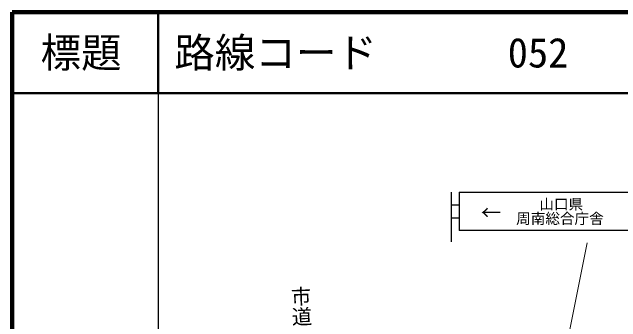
# Model space of a CAD drawing. Units: millimetres, scale not verified. Extents: x 40000 to 2497683, y 20000 to 1480199.
# Drawn here: x 40000 to 115094, y 341766 to 380000 of the extents above; entities that cross this region are included whole.
import ezdxf
from ezdxf.enums import TextEntityAlignment as Align

# ---------------------------------------------------------------- set-up
doc = ezdxf.new("R2010")
doc.units = ezdxf.units.MM
doc.header["$LTSCALE"] = 1000
doc.layers.add('M-BMK-HTXT', color=7, linetype='Continuous')
doc.layers.add('M-TTL-TXT', color=7, linetype='Continuous')
for name, color, linetype, lineweight in [('M-STR-HTXT', 7, 'Continuous', 13), ('M-STR-STRC', 7, 'Continuous', 25), ('M-TTL', 2, 'Continuous', 140), ('M-TTL-BAND', 7, 'Continuous', 25), ('M-TTL-LINE', 7, 'Continuous', 50)]:
    doc.layers.add(name, color=color, linetype=linetype, lineweight=lineweight)
doc.styles.add('@ＭＳ ゴシック', font='')
doc.styles.add('ＭＳ ゴシック', font='')
doc.styles.get('@ＭＳ ゴシック').set_extended_font_data('@MS Gothic')
doc.styles.get('ＭＳ ゴシック').set_extended_font_data('MS Gothic')

msp = doc.modelspace()

# ---------------------------------------------------------------- linework, layer by layer
at = {"layer": 'M-STR-HTXT'}
msp.add_line((100549, 300283), (110958, 351537), dxfattribs=at)
at = {"layer": 'M-STR-STRC'}
for p, q in [((94145, 357789), (94145, 351645)), ((95145, 357789), (116145, 357789)), ((95145, 357789), (95145, 353039)), ((94145, 356205), (95145, 356205)), ((94145, 354622), (95145, 354622)), ((116145, 353039), (95145, 353039))]:
    msp.add_line(p, q, dxfattribs=at)
at = {"layer": 'M-TTL'}
for p, q in [((40000, 380000), (40000, 20000)), ((680000, 380000), (40000, 380000))]:
    msp.add_line(p, q, dxfattribs=at)
at = {"layer": 'M-TTL-BAND'}
msp.add_line((58000, 370000), (58000, 20000), dxfattribs=at)
at = {"layer": 'M-TTL-LINE'}
for p, q in [((58000, 380000), (58000, 370000)), ((40000, 370000), (680000, 370000))]:
    msp.add_line(p, q, dxfattribs=at)

# ---------------------------------------------------------------- texts
at = {"layer": 'M-BMK-HTXT', "style": '@ＭＳ ゴシック'}
msp.add_text('市道二番町一号線', height=1833, rotation=272.24, dxfattribs=at).set_placement((74106, 346126), align=Align.BOTTOM_LEFT)
at = {"layer": 'M-STR-STRC', "style": 'ＭＳ ゴシック'}
for s, height, p in [('山口県', 1320, (107743, 356293)), ('←', 1833, (99092, 355241)), ('周南総合庁舎', 1320, (107584, 354521))]:
    msp.add_text(s, height=height, dxfattribs=at).set_placement(p, align=Align.MIDDLE_CENTER)
at = {"layer": 'M-TTL-TXT', "style": 'ＭＳ ゴシック'}
msp.add_text('標題', height=3666, dxfattribs=at).set_placement((48500, 375000), align=Align.MIDDLE_CENTER)
for s, p in [('路線コード', (60000, 375000)), ('052', (101142, 375000))]:
    msp.add_text(s, height=3666, dxfattribs=at).set_placement(p, align=Align.MIDDLE_LEFT)

doc.saveas('drawing.dxf')
